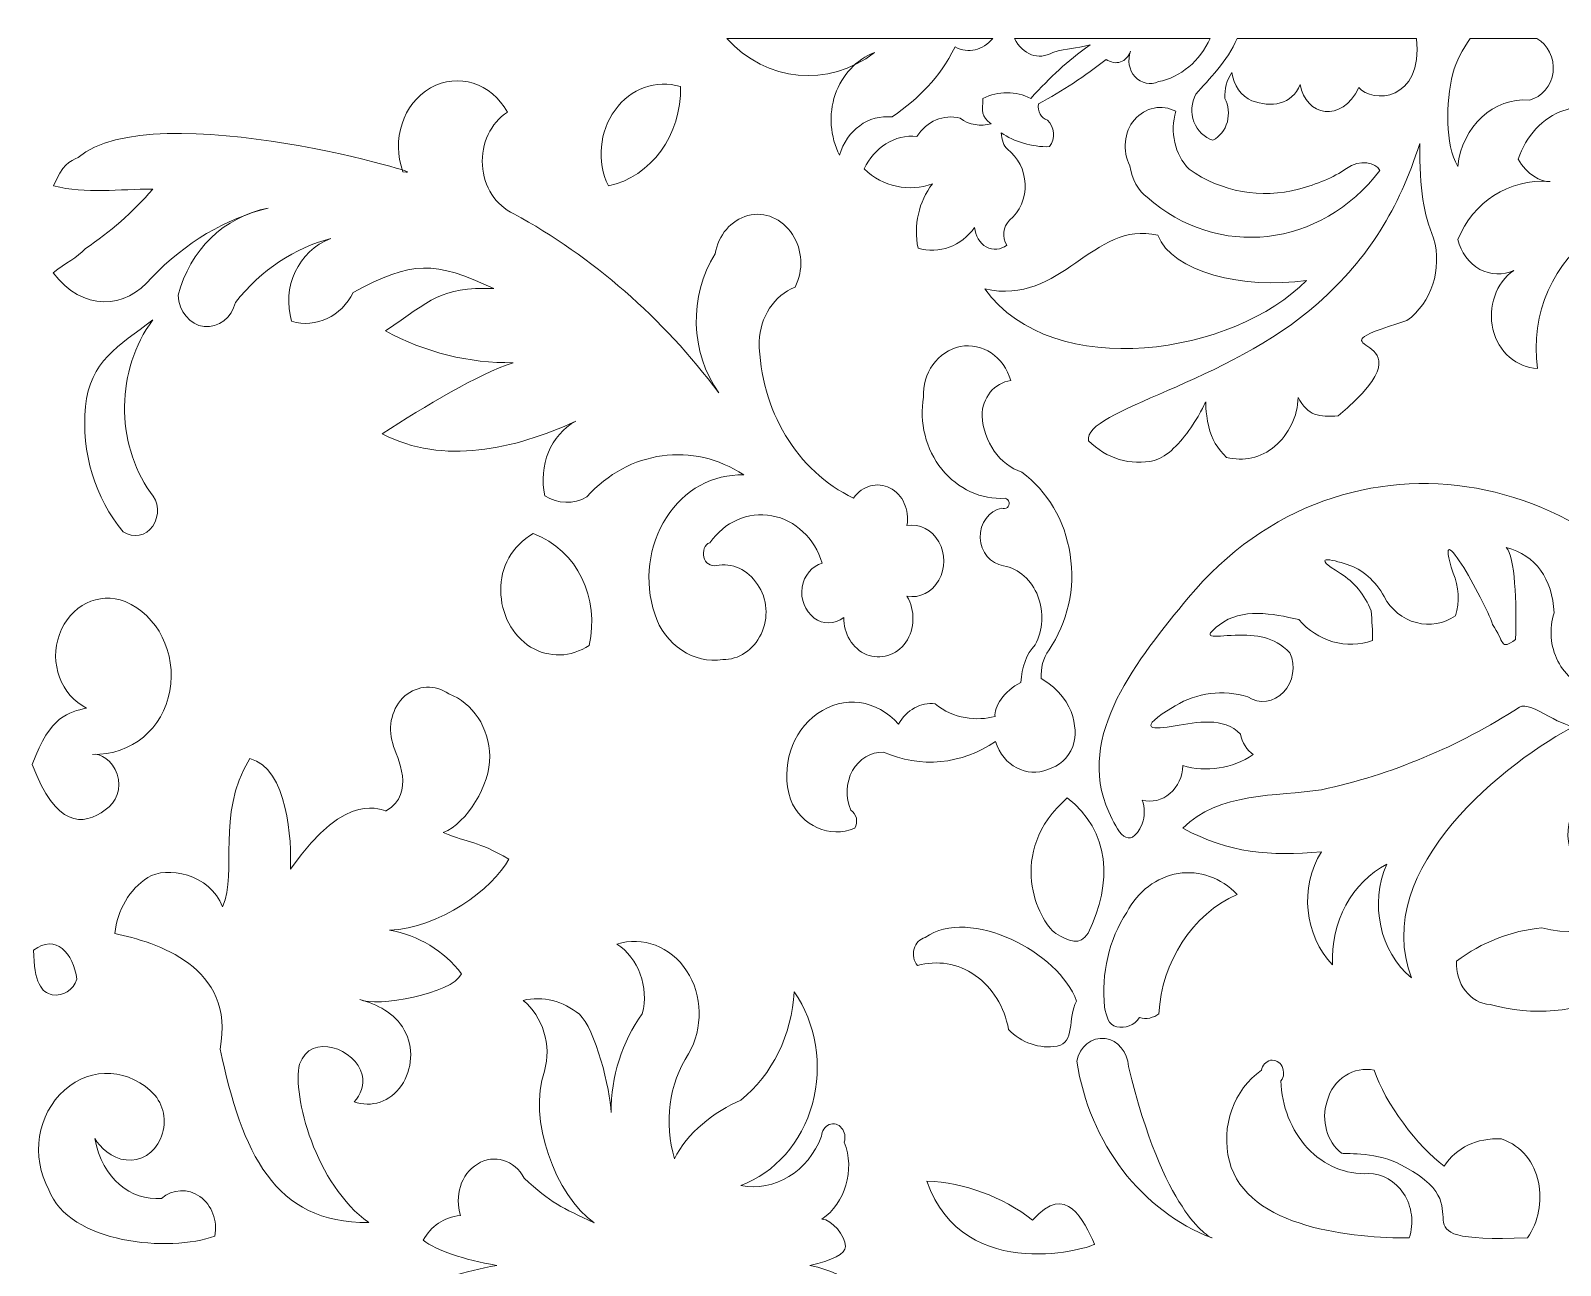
# Model space of a CAD drawing. Header units: millimetres. Extents: x -1201 to 1212, y -594 to 594.
# Drawn here: x -1201 to -465, y 0 to 594 of the extents above; entities that cross this region are included whole.
import ezdxf

# ---------------------------------------------------------------- set-up
doc = ezdxf.new("R2010")
doc.units = ezdxf.units.MM
doc.header["$MEASUREMENT"] = 0
doc.layers.add('Layer 1', color=7, linetype='Continuous')

msp = doc.modelspace()

# ---------------------------------------------------------------- linework, layer by layer
at = {"layer": 'Layer 1', "color": 250, "lineweight": 20}
for points, knots in [([(-866.0024, 589.9539), (-866.0024, 589.9539), (-737.9257, 589.9539), (-737.9257, 589.9539), (-742.9807, 584.1377), (-749.5546, 582.5678), (-756.1648, 585.811), (-764.1743, 570.3328), (-772.985, 561.699), (-786.3333, 552.1753), (-797.8146, 553.3683), (-808.2251, 545.9241), (-811.697, 533.7246), (-816.2346, 542.6518), (-817.0358, 553.3683), (-813.8336, 562.8918), (-810.3617, 572.4155), (-803.6876, 579.8564), (-794.8768, 583.1318), (-817.0274, 566.1737), (-846.9148, 568.8433), (-866.0024, 589.9539)], [0, 0, 0, 0, 0.14285714, 0.14285714, 0.14285714, 0.28571429, 0.28571429, 0.28571429, 0.42857143, 0.42857143, 0.42857143, 0.57142857, 0.57142857, 0.57142857, 0.71428571, 0.71428571, 0.71428571, 0.85714286, 0.85714286, 0.85714286, 1, 1, 1, 1]), ([(-727.6129, 589.9539), (-727.6129, 589.9539), (-633.4048, 589.9539), (-633.4048, 589.9539), (-638.3455, 578.9535), (-647.685, 571.2226), (-658.3567, 569.1432), (-662.0932, 567.357), (-666.6306, 568.25), (-669.5684, 571.5224), (-672.5063, 574.7979), (-673.3047, 579.5597), (-671.7049, 583.7283), (-672.5063, 581.3458), (-674.3757, 579.2632), (-676.5096, 578.6667), (-678.9132, 577.7736), (-681.3169, 578.3701), (-683.4536, 579.8564), (-693.5968, 571.819), (-704.5442, 564.6779), (-716.0229, 558.4266), (-716.557, 554.8545), (-714.6876, 551.5821), (-711.7524, 550.6891), (-708.2804, 547.4135), (-707.7462, 541.7588), (-710.6813, 537.89), (-719.2277, 537.5902), (-727.7686, 540.2692), (-733.9113, 544.5862), (-733.6442, 541.1656), (-732.8431, 538.1867), (-730.9734, 536.7003), (-725.9017, 532.8283), (-722.6969, 526.5803), (-722.4298, 520.0324), (-722.1628, 513.188), (-724.8336, 506.6369), (-729.9053, 502.4715), (-733.1101, 499.4957), (-733.6442, 494.1375), (-731.2406, 490.5653), (-734.1757, 488.1828), (-737.9146, 487.8863), (-741.1196, 489.6724), (-744.3216, 491.4585), (-746.4582, 495.0306), (-746.7253, 499.0476), (-753.1324, 489.9689), (-763.8126, 486.1001), (-773.9586, 489.0759), (-776.0926, 500.0889), (-773.6887, 511.3987), (-767.0147, 520.0324), (-778.2292, 515.8638), (-790.7761, 518.5429), (-799.8541, 527.1735), (-795.0466, 537.5902), (-785.1702, 543.8414), (-774.4901, 542.8), (-769.6856, 550.0927), (-761.6761, 553.6648), (-753.6666, 551.5821), (-749.3933, 548.3067), (-743.7903, 547.4135), (-738.7159, 548.903), (-743.7903, 552.4752), (-742.9862, 554.8545), (-742.7193, 561.1058), (-735.2467, 564.6779), (-726.9673, 564.6779), (-719.7592, 561.1058), (-709.6158, 571.819), (-702.9389, 578.5217), (-691.1931, 586.8556), (-698.6684, 584.7729), (-701.6064, 585.5113), (-709.0817, 583.1318), (-716.2816, 579.2664), (-723.3395, 581.9389), (-727.6129, 589.9539)], [0, 0, 0, 0, 0.03703704, 0.03703704, 0.03703704, 0.07407407, 0.07407407, 0.07407407, 0.11111111, 0.11111111, 0.11111111, 0.14814815, 0.14814815, 0.14814815, 0.18518519, 0.18518519, 0.18518519, 0.22222222, 0.22222222, 0.22222222, 0.25925926, 0.25925926, 0.25925926, 0.2962963, 0.2962963, 0.2962963, 0.33333333, 0.33333333, 0.33333333, 0.37037037, 0.37037037, 0.37037037, 0.40740741, 0.40740741, 0.40740741, 0.44444444, 0.44444444, 0.44444444, 0.48148148, 0.48148148, 0.48148148, 0.51851852, 0.51851852, 0.51851852, 0.55555556, 0.55555556, 0.55555556, 0.59259259, 0.59259259, 0.59259259, 0.62962963, 0.62962963, 0.62962963, 0.66666667, 0.66666667, 0.66666667, 0.7037037, 0.7037037, 0.7037037, 0.74074074, 0.74074074, 0.74074074, 0.77777778, 0.77777778, 0.77777778, 0.81481481, 0.81481481, 0.81481481, 0.85185185, 0.85185185, 0.85185185, 0.88888889, 0.88888889, 0.88888889, 0.92592593, 0.92592593, 0.92592593, 0.96296296, 0.96296296, 0.96296296, 1, 1, 1, 1]), ([(-620.4375, 589.9539), (-620.4375, 589.9539), (-534.214, 589.9539), (-534.214, 589.9539), (-530.9591, 559.3617), (-555.6496, 558.633), (-561.9397, 566.393), (-570.1996, 548.729), (-587.5874, 552.8073), (-590.1135, 567.6955), (-593.9582, 558.0494), (-604.2406, 556.4794), (-613.374, 559.9612), (-618.4206, 562.1052), (-622.2654, 567.4667), (-622.9889, 573.4955), (-625.3925, 569.878), (-626.5943, 565.5904), (-626.3523, 561.0349), (-624.6692, 557.8205), (-624.1906, 553.5327), (-625.1505, 549.7801), (-626.3523, 545.7629), (-628.7558, 542.813), (-632.1222, 540.9366), (-636.2063, 542.2778), (-639.5725, 545.492), (-641.2557, 549.7801), (-642.936, 554.0679), (-642.4546, 559.1585), (-640.293, 563.1788), (-634.1699, 570.2683), (-625.0977, 578.8924), (-620.4375, 589.9539)], [0, 0, 0, 0, 0.09090909, 0.09090909, 0.09090909, 0.18181818, 0.18181818, 0.18181818, 0.27272727, 0.27272727, 0.27272727, 0.36363636, 0.36363636, 0.36363636, 0.45454545, 0.45454545, 0.45454545, 0.54545455, 0.54545455, 0.54545455, 0.63636364, 0.63636364, 0.63636364, 0.72727273, 0.72727273, 0.72727273, 0.81818182, 0.81818182, 0.81818182, 0.90909091, 0.90909091, 0.90909091, 1, 1, 1, 1]), ([(-508.3298, 589.9539), (-508.3298, 589.9539), (-476.3476, 589.9539), (-476.3476, 589.9539), (-470.9505, 586.92), (-467.7623, 580.6139), (-468.4997, 573.7599), (-469.2396, 567.1668), (-473.9245, 561.6668), (-479.8393, 560.2934), (-497.096, 561.6668), (-512.133, 547.6522), (-514.3503, 528.4148), (-520.3817, 539.0829), (-520.2899, 558.6814), (-516.6343, 573.0216), (-515.132, 578.9214), (-512.0718, 584.6505), (-508.3298, 589.9539)], [0, 0, 0, 0, 0.16666667, 0.16666667, 0.16666667, 0.33333333, 0.33333333, 0.33333333, 0.5, 0.5, 0.5, 0.66666667, 0.66666667, 0.66666667, 0.83333333, 0.83333333, 0.83333333, 1, 1, 1, 1]), ([(-435.4267, 576.3519), (-425.214, 569.5171), (-424.8021, 550.6762), (-425.2, 540.9044), (-425.9345, 522.9501), (-434.2304, 506.3563), (-447.4063, 496.0204), (-468.1461, 483.5049), (-479.6137, 457.3907), (-475.9525, 431.2766), (-485.9566, 431.5475), (-494.7425, 439.1657), (-497.4272, 450.0465), (-499.867, 460.9275), (-495.9638, 472.3532), (-487.4231, 478.3401), (-492.5448, 475.8899), (-498.6456, 476.1606), (-503.7702, 478.8817), (-508.8947, 481.8735), (-512.798, 487.0415), (-514.264, 493.2993), (-506.6969, 511.2536), (-490.3496, 522.4054), (-469.8544, 521.1834), (-474.2444, 520.5031), (-481.3219, 524.8522), (-485.2252, 531.7902), (-481.5668, 543.0806), (-473.5129, 551.7852), (-463.2666, 555.322), (-458.3841, 556.1377), (-454.4808, 560.2192), (-453.5045, 565.658), (-453.7047, 568.882), (-461.3246, 593.6807), (-435.4267, 576.3519)], [0, 0, 0, 0, 0.08333333, 0.08333333, 0.08333333, 0.16666667, 0.16666667, 0.16666667, 0.25, 0.25, 0.25, 0.33333333, 0.33333333, 0.33333333, 0.41666667, 0.41666667, 0.41666667, 0.5, 0.5, 0.5, 0.58333333, 0.58333333, 0.58333333, 0.66666667, 0.66666667, 0.66666667, 0.75, 0.75, 0.75, 0.83333333, 0.83333333, 0.83333333, 0.91666667, 0.91666667, 0.91666667, 1, 1, 1, 1]), ([(-779.2752, 321.7326), (-773.1574, 320.5978), (-767.293, 323.7218), (-763.9767, 329.4056), (-760.6635, 335.0927), (-760.6635, 342.1984), (-763.9767, 347.8854), (-767.293, 353.5693), (-773.1574, 356.6933), (-779.2752, 355.7004), (-778.001, 363.2315), (-781.3145, 370.6241), (-787.4321, 373.7482), (-793.5527, 376.8753), (-800.6913, 374.8861), (-805.0257, 368.9187), (-832.0504, 381.7081), (-849.8972, 411.2687), (-850.4063, 444.2401), (-849.8972, 455.8947), (-843.2676, 466.4114), (-833.0715, 470.3897), (-828.9902, 478.3497), (-829.5021, 488.2989), (-834.3455, 495.6882), (-839.445, 503.3613), (-847.6047, 506.7723), (-855.7617, 504.7831), (-863.9186, 502.5101), (-870.039, 495.4046), (-871.5693, 486.3097), (-884.3166, 466.1277), (-883.5515, 438.8401), (-869.786, 419.5123), (-896.8106, 455.6111), (-930.4622, 484.888), (-968.4508, 505.6374), (-977.1196, 509.6158), (-982.9843, 518.7138), (-983.4962, 528.9434), (-984.2585, 539.46), (-979.4148, 549.1255), (-971.511, 554.5256), (-979.1617, 568.4531), (-995.2224, 573.5729), (-1008.4817, 566.1803), (-1021.7379, 558.5041), (-1027.3465, 541.1688), (-1021.7379, 525.8163), (-999.874, 521.696), (-1141.7105, 563.846), (-1178.0244, 532.6382), (-1181.8497, 530.9326), (-1185.9281, 529.2273), (-1189.7535, 518.9976), (-1174.2018, 515.0159), (-1158.1385, 517.5758), (-1142.0777, 517.4308), (-1151.7647, 506.2048), (-1162.7288, 496.8263), (-1174.455, 488.8663), (-1178.5363, 484.3206), (-1184.1448, 482.0444), (-1190.0094, 477.2118), (-1175.9851, 458.4547), (-1155.081, 459.5894), (-1142.5868, 474.9388), (-1126.5233, 491.7099), (-1106.8934, 503.3613), (-1086.4954, 508.3358), (-1107.9142, 504.2156), (-1124.2281, 488.0152), (-1129.8395, 466.4114), (-1129.5836, 458.7383), (-1124.2281, 452.2002), (-1117.3454, 451.3458), (-1110.4626, 450.7783), (-1104.0891, 455.6111), (-1102.3029, 463.0004), (-1090.0648, 478.6334), (-1073.4922, 489.437), (-1056.4105, 493.6991), (-1072.2181, 487.7315), (-1080.1218, 470.1061), (-1075.2783, 453.9056), (-1063.552, 450.4947), (-1051.3137, 456.1818), (-1045.7051, 467.8331), (-1017.1476, 483.1825), (-1006.7512, 482.9921), (-977.9431, 469.6322), (-1004.4559, 470.4864), (-1007.7164, 464.1385), (-1030.1509, 449.3566), (-1011.0298, 438.8401), (-989.867, 433.7236), (-968.7068, 434.0072), (-985.8052, 428.3428), (-1010.9381, 413.2674), (-1031.681, 399.7269), (-1002.1051, 384.6613), (-968.4508, 392.2247), (-938.6218, 405.8685), (-950.604, 399.3303), (-956.7246, 384.5484), (-953.4112, 370.0534), (-947.2908, 366.0751), (-939.6428, 365.7914), (-933.2693, 369.4861), (-913.1273, 391.9409), (-882.0212, 396.203), (-857.801, 380.0026), (-872.5874, 380.5701), (-886.6117, 372.8971), (-895.0247, 359.5369), (-903.6934, 346.1767), (-905.7326, 328.8382), (-900.6332, 313.2052), (-895.7897, 298.1395), (-881.7682, 289.0449), (-867.8719, 291.3208), (-860.352, 291.0373), (-853.2133, 295.8668), (-849.388, 303.5398), (-845.8188, 311.2161), (-846.3279, 320.5978), (-851.1714, 327.4165), (-855.7617, 334.5252), (-863.4096, 337.9363), (-871.06, 336.5144), (-873.6084, 335.9439), (-876.4128, 337.6493), (-876.9219, 340.4929), (-877.6897, 343.3365), (-876.6687, 346.4636), (-874.1175, 347.4567), (-866.9789, 357.5477), (-855.7617, 362.3804), (-844.2886, 360.388), (-833.0715, 358.3988), (-823.6375, 349.5876), (-820.0683, 337.6493), (-824.9117, 336.2276), (-828.737, 331.6818), (-829.7552, 325.9978), (-830.5231, 320.3142), (-828.228, 314.6271), (-823.8935, 311.2161), (-819.8123, 308.0888), (-814.2036, 308.0888), (-809.6134, 311.4997), (-809.8692, 303.8235), (-805.5376, 296.4341), (-798.652, 293.5939), (-792.0224, 291.0373), (-784.3746, 293.3102), (-779.7872, 299.5614), (-775.4526, 306.0996), (-775.1967, 314.9106), (-779.2752, 321.7326)], [0, 0, 0, 0, 0.01886792, 0.01886792, 0.01886792, 0.03773585, 0.03773585, 0.03773585, 0.05660377, 0.05660377, 0.05660377, 0.0754717, 0.0754717, 0.0754717, 0.09433962, 0.09433962, 0.09433962, 0.11320755, 0.11320755, 0.11320755, 0.13207547, 0.13207547, 0.13207547, 0.1509434, 0.1509434, 0.1509434, 0.16981132, 0.16981132, 0.16981132, 0.18867925, 0.18867925, 0.18867925, 0.20754717, 0.20754717, 0.20754717, 0.22641509, 0.22641509, 0.22641509, 0.24528302, 0.24528302, 0.24528302, 0.26415094, 0.26415094, 0.26415094, 0.28301887, 0.28301887, 0.28301887, 0.30188679, 0.30188679, 0.30188679, 0.32075472, 0.32075472, 0.32075472, 0.33962264, 0.33962264, 0.33962264, 0.35849057, 0.35849057, 0.35849057, 0.37735849, 0.37735849, 0.37735849, 0.39622642, 0.39622642, 0.39622642, 0.41509434, 0.41509434, 0.41509434, 0.43396226, 0.43396226, 0.43396226, 0.45283019, 0.45283019, 0.45283019, 0.47169811, 0.47169811, 0.47169811, 0.49056604, 0.49056604, 0.49056604, 0.50943396, 0.50943396, 0.50943396, 0.52830189, 0.52830189, 0.52830189, 0.54716981, 0.54716981, 0.54716981, 0.56603774, 0.56603774, 0.56603774, 0.58490566, 0.58490566, 0.58490566, 0.60377358, 0.60377358, 0.60377358, 0.62264151, 0.62264151, 0.62264151, 0.64150943, 0.64150943, 0.64150943, 0.66037736, 0.66037736, 0.66037736, 0.67924528, 0.67924528, 0.67924528, 0.69811321, 0.69811321, 0.69811321, 0.71698113, 0.71698113, 0.71698113, 0.73584906, 0.73584906, 0.73584906, 0.75471698, 0.75471698, 0.75471698, 0.77358491, 0.77358491, 0.77358491, 0.79245283, 0.79245283, 0.79245283, 0.81132075, 0.81132075, 0.81132075, 0.83018868, 0.83018868, 0.83018868, 0.8490566, 0.8490566, 0.8490566, 0.86792453, 0.86792453, 0.86792453, 0.88679245, 0.88679245, 0.88679245, 0.90566038, 0.90566038, 0.90566038, 0.9245283, 0.9245283, 0.9245283, 0.94339623, 0.94339623, 0.94339623, 0.96226415, 0.96226415, 0.96226415, 0.98113208, 0.98113208, 0.98113208, 1, 1, 1, 1]), ([(-922.9283, 518.991), (-902.3719, 523.3047), (-887.6884, 543.5449), (-888.2226, 566.7605), (-899.9684, 570.3328), (-912.2511, 565.8676), (-919.7264, 555.4509), (-927.2015, 545.3309), (-928.537, 530.7458), (-922.9283, 518.991)], [0, 0, 0, 0, 0.33333333, 0.33333333, 0.33333333, 0.66666667, 0.66666667, 0.66666667, 1, 1, 1, 1]), ([(-551.7324, 526.4932), (-580.1482, 489.0759), (-630.1219, 483.6145), (-663.6844, 513.52), (-667.8463, 516.3893), (-671.2794, 522.3955), (-672.0111, 528.679), (-675.6861, 535.7783), (-674.9517, 545.0633), (-669.8076, 550.7986), (-664.6637, 556.8082), (-656.579, 558.446), (-649.9635, 554.8932), (-652.9041, 545.0633), (-650.453, 534.1373), (-643.5953, 527.0381), (-627.9158, 516.1122), (-608.8088, 512.5625), (-590.9258, 517.4791), (-581.8619, 519.939), (-574.3169, 522.8823), (-567.846, 527.4347), (-561.3723, 531.9836), (-553.8022, 530.2332), (-551.7324, 526.4932)], [0, 0, 0, 0, 0.125, 0.125, 0.125, 0.25, 0.25, 0.25, 0.375, 0.375, 0.375, 0.5, 0.5, 0.5, 0.625, 0.625, 0.625, 0.75, 0.75, 0.75, 0.875, 0.875, 0.875, 1, 1, 1, 1]), ([(-532.6312, 539.3923), (-532.7534, 516.47), (-530.6919, 505.8566), (-525.9375, 493.8378), (-521.6641, 478.9591), (-527.0029, 462.8844), (-538.7514, 454.2506), (-594.3453, 436.9024), (-519.7643, 451.9846), (-571.8549, 408.4154), (-580.9326, 407.8223), (-586.5385, 408.4154), (-591.0789, 417.3425), (-591.3431, 408.1188), (-595.6164, 399.485), (-602.2904, 393.8303), (-608.9646, 388.1754), (-617.5081, 386.3893), (-625.5176, 388.472), (-629.8728, 392.3238), (-632.7912, 397.4935), (-634.1315, 403.1864), (-637.8469, 418.9675), (-631.2891, 419.377), (-642.7533, 402.741), (-647.8199, 395.3893), (-653.8336, 388.9401), (-660.2235, 386.9857), (-671.7049, 384.3066), (-683.4536, 387.8787), (-691.9944, 396.5093), (-694.3592, 411.3589), (-624.9139, 423.8163), (-581.5309, 462.6651), (-556.8347, 484.7782), (-542.8217, 507.6331), (-532.6312, 539.3923)], [0, 0, 0, 0, 0.08333333, 0.08333333, 0.08333333, 0.16666667, 0.16666667, 0.16666667, 0.25, 0.25, 0.25, 0.33333333, 0.33333333, 0.33333333, 0.41666667, 0.41666667, 0.41666667, 0.5, 0.5, 0.5, 0.58333333, 0.58333333, 0.58333333, 0.66666667, 0.66666667, 0.66666667, 0.75, 0.75, 0.75, 0.83333333, 0.83333333, 0.83333333, 0.91666667, 0.91666667, 0.91666667, 1, 1, 1, 1]), ([(-587.0756, 473.5975), (-621.4308, 438.1307), (-708.9287, 423.9002), (-741.829, 469.4903), (-704.6721, 461.0339), (-690.0636, 502.7326), (-658.6238, 495.3271), (-651.8859, 477.7114), (-617.1103, 468.9939), (-587.0756, 473.5975)], [0, 0, 0, 0, 0.33333333, 0.33333333, 0.33333333, 0.66666667, 0.66666667, 0.66666667, 1, 1, 1, 1]), ([(-1142.1167, 454.5504), (-1158.6698, 441.7514), (-1172.2851, 434.9068), (-1174.4217, 412.8805), (-1176.5554, 390.8545), (-1169.8813, 368.8283), (-1156.2661, 352.6086), (-1151.4614, 349.4813), (-1145.3187, 350.6742), (-1142.1167, 355.436), (-1138.6447, 360.4944), (-1139.1789, 367.3388), (-1143.1849, 371.5073), (-1160.2722, 395.9128), (-1159.7352, 430.4415), (-1142.1167, 454.5504)], [0, 0, 0, 0, 0.2, 0.2, 0.2, 0.4, 0.4, 0.4, 0.6, 0.6, 0.6, 0.8, 0.8, 0.8, 1, 1, 1, 1]), ([(-714.6876, 282.2165), (-714.9545, 286.9782), (-713.8861, 292.0368), (-710.9511, 295.9054), (-702.1405, 309.0012), (-698.1343, 325.3725), (-700.8051, 341.7439), (-703.2087, 358.1151), (-711.7524, 372.4006), (-724.0323, 381.3309), (-734.7125, 384.9029), (-742.4549, 395.9128), (-743.1226, 408.4154), (-743.2534, 417.046), (-737.1136, 424.4869), (-729.3709, 425.38), (-732.576, 436.9893), (-742.9862, 443.8339), (-753.6666, 441.7514), (-764.344, 439.6686), (-772.0892, 428.6556), (-771.2881, 417.4942), (-773.4218, 405.4396), (-770.2196, 392.3439), (-762.4772, 382.8171), (-754.7349, 373.2936), (-743.5206, 367.9353), (-732.0419, 368.8283), (-730.9734, 368.5317), (-730.4394, 367.9353), (-730.1723, 366.7456), (-729.9053, 365.8527), (-730.4394, 364.9595), (-730.9734, 364.3631), (-731.7748, 363.7699), (-732.8431, 363.7699), (-733.6442, 364.0666), (-739.7841, 362.8769), (-744.3216, 356.9222), (-744.0546, 349.7811), (-743.7903, 342.9335), (-738.9829, 337.2785), (-732.8431, 336.3855), (-725.3676, 334.8993), (-719.2277, 329.2445), (-716.2899, 321.8035), (-713.3521, 314.0628), (-713.8861, 305.4322), (-717.6252, 298.288), (-721.8957, 293.8228), (-724.0323, 287.5748), (-724.433, 280.2789), (-732.7094, 276.1135), (-737.464, 268.3019), (-736.9187, 263.8721), (-745.39, 261.6766), (-757.1358, 262.5696), (-765.6796, 270.0105), (-772.6234, 270.9035), (-779.5617, 267.0348), (-783.3008, 260.1903), (-793.7139, 272.0963), (-809.7301, 274.1791), (-822.2799, 265.2487), (-834.8268, 256.6181), (-840.1683, 239.6537), (-835.3611, 224.1753), (-830.0196, 211.0796), (-816.4071, 205.125), (-804.3913, 210.1866), (-803.5901, 211.6728), (-803.326, 213.1623), (-803.5901, 214.9484), (-804.1244, 216.7345), (-804.9257, 217.9241), (-806.2609, 218.8171), (-808.9289, 224.7718), (-808.6645, 232.2127), (-805.4598, 237.8676), (-802.2547, 243.5225), (-796.6489, 246.7948), (-790.5091, 246.7948), (-772.8876, 238.7573), (-752.8654, 240.8433), (-736.7128, 251.8531), (-732.8431, 239.9502), (-721.6286, 234.2954), (-711.4854, 238.4608), (-706.1439, 239.9502), (-701.8733, 243.819), (-699.4698, 249.4739), (-697.3358, 255.1287), (-696.7183, 271.3485), (-714.6876, 282.2165)], [0, 0, 0, 0, 0.03225806, 0.03225806, 0.03225806, 0.06451613, 0.06451613, 0.06451613, 0.09677419, 0.09677419, 0.09677419, 0.12903226, 0.12903226, 0.12903226, 0.16129032, 0.16129032, 0.16129032, 0.19354839, 0.19354839, 0.19354839, 0.22580645, 0.22580645, 0.22580645, 0.25806452, 0.25806452, 0.25806452, 0.29032258, 0.29032258, 0.29032258, 0.32258065, 0.32258065, 0.32258065, 0.35483871, 0.35483871, 0.35483871, 0.38709677, 0.38709677, 0.38709677, 0.41935484, 0.41935484, 0.41935484, 0.4516129, 0.4516129, 0.4516129, 0.48387097, 0.48387097, 0.48387097, 0.51612903, 0.51612903, 0.51612903, 0.5483871, 0.5483871, 0.5483871, 0.58064516, 0.58064516, 0.58064516, 0.61290323, 0.61290323, 0.61290323, 0.64516129, 0.64516129, 0.64516129, 0.67741935, 0.67741935, 0.67741935, 0.70967742, 0.70967742, 0.70967742, 0.74193548, 0.74193548, 0.74193548, 0.77419355, 0.77419355, 0.77419355, 0.80645161, 0.80645161, 0.80645161, 0.83870968, 0.83870968, 0.83870968, 0.87096774, 0.87096774, 0.87096774, 0.90322581, 0.90322581, 0.90322581, 0.93548387, 0.93548387, 0.93548387, 0.96774194, 0.96774194, 0.96774194, 1, 1, 1, 1]), ([(-387.9012, 278.1413), (-373.3762, 245.2247), (-374.5613, 205.47), (-392.4471, 173.2785), (-414.8731, 133.3949), (-457.5912, 114.0479), (-498.7042, 125.3576), (-508.3161, 125.9539), (-515.5243, 135.4776), (-514.9901, 146.194), (-502.7076, 155.4211), (-488.8251, 160.7761), (-473.8745, 162.2656), (-450.65, 155.7176), (-426.6216, 167.9203), (-415.9414, 192.0292), (-421.2829, 185.4813), (-429.0252, 182.209), (-437.0319, 182.5056), (-444.7772, 183.0988), (-452.2496, 186.9708), (-457.324, 193.8153), (-461.3275, 199.7667), (-462.3958, 207.5075), (-460.2591, 214.6517), (-458.1226, 221.7928), (-453.3179, 227.1512), (-446.9109, 229.5337), (-421.3496, 240.0244), (-415.5769, 290.7084), (-440.771, 309.8942), (-436.7648, 304.536), (-435.6992, 297.6947), (-437.2991, 290.8471), (-438.9014, 284.2991), (-443.4417, 278.941), (-449.0476, 276.8583), (-456.2559, 278.3444), (-462.6628, 283.4062), (-466.1321, 290.5472), (-469.8712, 297.6947), (-470.4052, 306.0254), (-468.0015, 313.7663), (-468.8028, 330.1343), (-476.8214, 341.503), (-490.9708, 345.0752), (-486.8823, 341.0076), (-485.8255, 318.4571), (-486.4932, 300.8961), (-494.102, 295.2413), (-491.763, 300.074), (-497.6358, 308.1113), (-498.6009, 314.1963), (-527.2438, 366.7048), (-516.5897, 332.8134), (-513.6547, 326.2655), (-513.3878, 319.1245), (-515.3907, 312.2767), (-521.1301, 308.408), (-527.8043, 307.2152), (-534.2112, 309.0012), (-540.8853, 310.7905), (-546.494, 315.2523), (-549.6987, 321.5037), (-553.902, 329.2056), (-560.2774, 334.6528), (-567.522, 337.0148), (-575.1966, 339.5168), (-585.6573, 341.8009), (-570.6741, 332.5783), (-564.2692, 328.6356), (-559.0601, 322.4336), (-555.9696, 314.656), (-555.5718, 309.8942), (-555.3018, 305.1325), (-555.3018, 300.3705), (-567.8514, 295.9054), (-581.7339, 300.074), (-590.8117, 310.4907), (-603.4248, 313.3921), (-618.2147, 316.2663), (-628.8797, 308.022), (-638.297, 300.7424), (-632.2068, 302.6568), (-621.3521, 302.9152), (-610.782, 303.1667), (-603.3161, 302.6218), (-595.0822, 294.4192), (-592.1472, 288.1679), (-593.4797, 280.4272), (-598.02, 275.6654), (-602.8246, 270.607), (-609.7658, 269.7138), (-615.3743, 273.286), (-627.27, 276.9218), (-639.7188, 275.3309), (-650.2407, 269.0648), (-670.5291, 256.9823), (-660.5054, 257.5188), (-650.2946, 259.3422), (-639.9632, 261.1872), (-626.9188, 263.8178), (-618.8436, 255.4286), (-618.0423, 251.2599), (-615.6387, 247.691), (-612.7037, 245.605), (-622.8469, 238.7573), (-635.1295, 236.9744), (-646.611, 240.2469), (-646.611, 234.8918), (-649.012, 230.1269), (-652.7511, 226.8545), (-656.4872, 223.5788), (-661.5588, 222.3893), (-666.0992, 223.7272), (-664.7638, 220.0067), (-664.7638, 215.8414), (-666.0992, 212.2693), (-672.4617, 198.0773), (-678.0981, 208.9518), (-682.1764, 217.9854), (-698.7241, 254.6193), (-667.9659, 291.8884), (-643.9402, 320.9105), (-568.6585, 411.691), (-435.0039, 384.8902), (-387.9012, 278.1413)], [0, 0, 0, 0, 0.02380952, 0.02380952, 0.02380952, 0.04761905, 0.04761905, 0.04761905, 0.07142857, 0.07142857, 0.07142857, 0.0952381, 0.0952381, 0.0952381, 0.11904762, 0.11904762, 0.11904762, 0.14285714, 0.14285714, 0.14285714, 0.16666667, 0.16666667, 0.16666667, 0.19047619, 0.19047619, 0.19047619, 0.21428571, 0.21428571, 0.21428571, 0.23809524, 0.23809524, 0.23809524, 0.26190476, 0.26190476, 0.26190476, 0.28571429, 0.28571429, 0.28571429, 0.30952381, 0.30952381, 0.30952381, 0.33333333, 0.33333333, 0.33333333, 0.35714286, 0.35714286, 0.35714286, 0.38095238, 0.38095238, 0.38095238, 0.4047619, 0.4047619, 0.4047619, 0.42857143, 0.42857143, 0.42857143, 0.45238095, 0.45238095, 0.45238095, 0.47619048, 0.47619048, 0.47619048, 0.5, 0.5, 0.5, 0.52380952, 0.52380952, 0.52380952, 0.54761905, 0.54761905, 0.54761905, 0.57142857, 0.57142857, 0.57142857, 0.5952381, 0.5952381, 0.5952381, 0.61904762, 0.61904762, 0.61904762, 0.64285714, 0.64285714, 0.64285714, 0.66666667, 0.66666667, 0.66666667, 0.69047619, 0.69047619, 0.69047619, 0.71428571, 0.71428571, 0.71428571, 0.73809524, 0.73809524, 0.73809524, 0.76190476, 0.76190476, 0.76190476, 0.78571429, 0.78571429, 0.78571429, 0.80952381, 0.80952381, 0.80952381, 0.83333333, 0.83333333, 0.83333333, 0.85714286, 0.85714286, 0.85714286, 0.88095238, 0.88095238, 0.88095238, 0.9047619, 0.9047619, 0.9047619, 0.92857143, 0.92857143, 0.92857143, 0.95238095, 0.95238095, 0.95238095, 0.97619048, 0.97619048, 0.97619048, 1, 1, 1, 1]), ([(-932.1814, 298.0848), (-926.9318, 320.6977), (-937.6704, 343.8426), (-959.0253, 351.8219), (-969.405, 345.9705), (-974.894, 335.5924), (-974.6548, 324.4214), (-974.6548, 313.2504), (-969.1658, 302.8724), (-960.3384, 297.2852), (-951.5082, 291.9658), (-940.7724, 292.2334), (-932.1814, 298.0848)], [0, 0, 0, 0, 0.25, 0.25, 0.25, 0.5, 0.5, 0.5, 0.75, 0.75, 0.75, 1, 1, 1, 1]), ([(-1200.0497, 240.8433), (-1191.239, 264.6523), (-1182.4312, 265.8452), (-1173.8875, 267.9277), (-1186.1674, 273.8824), (-1192.0403, 289.6574), (-1186.9685, 303.3496), (-1181.8969, 317.3351), (-1168.0147, 324.1828), (-1155.3313, 319.1245), (-1139.713, 312.5734), (-1130.638, 294.4192), (-1133.84, 276.2618), (-1137.3121, 258.1076), (-1151.9957, 245.3085), (-1171.0832, 245.605), (-1167.4804, 246.4982), (-1161.3377, 242.6293), (-1159.2039, 236.0783), (-1157.0673, 229.5337), (-1159.471, 222.3893), (-1164.9433, 218.9687), (-1175.4872, 211.0796), (-1188.8354, 210.4832), (-1200.0497, 240.8433)], [0, 0, 0, 0, 0.125, 0.125, 0.125, 0.25, 0.25, 0.25, 0.375, 0.375, 0.375, 0.5, 0.5, 0.5, 0.625, 0.625, 0.625, 0.75, 0.75, 0.75, 0.875, 0.875, 0.875, 1, 1, 1, 1]), ([(-993.5615, 140.0749), (-998.1659, 130.5964), (-1034.424, 123.9809), (-1042.4752, 127.769), (-1034.3405, 125.567), (-1025.744, 121.4211), (-1021.0953, 113.129), (-1016.4493, 104.8434), (-1017.1476, 94.2204), (-1022.4919, 86.4476), (-1027.8335, 78.6777), (-1036.8973, 75.5666), (-1045.2629, 78.6777), (-1041.777, 81.7856), (-1040.3831, 86.9665), (-1041.3123, 91.6284), (-1044.2363, 104.0117), (-1066.1364, 112.2715), (-1071.4529, 96.6577), (-1075.1697, 81.763), (-1063.677, 38.6394), (-1038.1992, 20.5625), (-1083.9777, 20.0465), (-1099.0229, 54.24), (-1109.7115, 103.9794), (-1102.0164, 143.7309), (-1140.5364, 155.3598), (-1160.2888, 159.5058), (-1159.126, 170.9025), (-1153.3171, 180.7486), (-1144.4869, 186.4485), (-1135.6568, 192.1453), (-1114.4827, 188.4442), (-1108.5292, 172.35), (-1100.8592, 189.9692), (-1112.196, 215.332), (-1095.4564, 243.703), (-1077.1033, 238.9411), (-1075.1668, 203.8676), (-1075.8653, 190.5236), (-1047.8947, 230.1978), (-1031.5947, 217.9758), (-1029.7363, 218.4947), (-1015.3088, 227.3994), (-1024.5812, 243.7255), (-1026.6732, 250.9568), (-1029.2301, 259.2456), (-1026.907, 268.3115), (-1020.8645, 273.7503), (-1014.5909, 278.9344), (-1006.2254, 279.4502), (-999.7182, 274.7885), (-988.0976, 270.3845), (-980.1994, 258.4656), (-979.9658, 244.7378), (-979.7348, 231.0069), (-990.9325, 212.698), (-1002.3193, 208.0362), (-989.6696, 202.8585), (-986.1641, 204.3222), (-970.8267, 195.2532), (-978.4494, 181.1), (-1004.3641, 161.8367), (-1028.1839, 161.1887), (-1014.3572, 158.4678), (-1002.0411, 151.4749), (-993.5615, 140.0749)], [0, 0, 0, 0, 0.04545455, 0.04545455, 0.04545455, 0.09090909, 0.09090909, 0.09090909, 0.13636364, 0.13636364, 0.13636364, 0.18181818, 0.18181818, 0.18181818, 0.22727273, 0.22727273, 0.22727273, 0.27272727, 0.27272727, 0.27272727, 0.31818182, 0.31818182, 0.31818182, 0.36363636, 0.36363636, 0.36363636, 0.40909091, 0.40909091, 0.40909091, 0.45454545, 0.45454545, 0.45454545, 0.5, 0.5, 0.5, 0.54545455, 0.54545455, 0.54545455, 0.59090909, 0.59090909, 0.59090909, 0.63636364, 0.63636364, 0.63636364, 0.68181818, 0.68181818, 0.68181818, 0.72727273, 0.72727273, 0.72727273, 0.77272727, 0.77272727, 0.77272727, 0.81818182, 0.81818182, 0.81818182, 0.86363636, 0.86363636, 0.86363636, 0.90909091, 0.90909091, 0.90909091, 0.95454545, 0.95454545, 0.95454545, 1, 1, 1, 1]), ([(-646.5915, 210.135), (-623.9012, 198.2289), (-604.9612, 196.4944), (-579.8672, 198.8769), (-590.5447, 181.9091), (-588.141, 158.3967), (-574.5257, 144.4081), (-575.5941, 164.9446), (-565.1808, 184.2917), (-548.3636, 192.9222), (-556.9072, 173.875), (-551.8326, 150.9558), (-536.6149, 138.1567), (-556.4731, 190.9459), (-490.9451, 242.4778), (-456.7593, 259.9936), (-462.0146, 256.0895), (-479.152, 271.9126), (-484.6076, 268.3856), (-514.0665, 249.3514), (-546.3019, 235.9234), (-579.8672, 228.6405), (-601.3334, 225.4778), (-629.4819, 227.5251), (-646.5915, 210.135)], [0, 0, 0, 0, 0.125, 0.125, 0.125, 0.25, 0.25, 0.25, 0.375, 0.375, 0.375, 0.5, 0.5, 0.5, 0.625, 0.625, 0.625, 0.75, 0.75, 0.75, 0.875, 0.875, 0.875, 1, 1, 1, 1]), ([(-692.1642, 159.7765), (-680.1514, 184.1822), (-681.584, 208.697), (-702.1405, 224.7718), (-732.167, 198.3869), (-716.1062, 165.5959), (-707.724, 159.5832), (-701.3142, 156.0143), (-696.1674, 153.2288), (-692.1642, 159.7765)], [0, 0, 0, 0, 0.33333333, 0.33333333, 0.33333333, 0.66666667, 0.66666667, 0.66666667, 1, 1, 1, 1]), ([(-684.2521, 124.1678), (-683.1837, 119.7027), (-682.6524, 115.5341), (-678.3791, 114.6443), (-674.3757, 113.7514), (-670.1025, 115.2375), (-667.4319, 119.1063), (-664.2297, 117.9167), (-660.4935, 119.1063), (-658.0897, 120.8924), (-656.7544, 145.8943), (-642.0708, 168.8134), (-620.4459, 178.337), (-628.1884, 186.3744), (-638.5988, 189.9466), (-648.7449, 188.457), (-659.1581, 186.6709), (-668.2329, 179.8266), (-673.5746, 169.7064), (-682.1181, 156.6106), (-685.8544, 140.2394), (-684.2521, 124.1678)], [0, 0, 0, 0, 0.14285714, 0.14285714, 0.14285714, 0.28571429, 0.28571429, 0.28571429, 0.42857143, 0.42857143, 0.42857143, 0.57142857, 0.57142857, 0.57142857, 0.71428571, 0.71428571, 0.71428571, 0.85714286, 0.85714286, 0.85714286, 1, 1, 1, 1]), ([(-697.7449, 127.034), (-702.0181, 118.7033), (-698.4014, 106.9035), (-706.9451, 105.4141), (-715.4888, 103.9279), (-724.2994, 106.9035), (-730.4394, 113.4514), (-732.3088, 124.1678), (-738.1817, 133.6916), (-746.4582, 139.3462), (-754.7349, 145.3011), (-764.8781, 146.7873), (-774.2231, 144.1082), (-776.0926, 146.194), (-776.6267, 149.4664), (-775.8255, 152.1455), (-775.0243, 154.8246), (-773.1574, 156.9072), (-770.4867, 157.652), (-749.3933, 172.6822), (-705.8045, 150.5496), (-697.7449, 127.034)], [0, 0, 0, 0, 0.14285714, 0.14285714, 0.14285714, 0.28571429, 0.28571429, 0.28571429, 0.42857143, 0.42857143, 0.42857143, 0.57142857, 0.57142857, 0.57142857, 0.71428571, 0.71428571, 0.71428571, 0.85714286, 0.85714286, 0.85714286, 1, 1, 1, 1]), ([(-1199.382, 151.5491), (-1199.2486, 136.074), (-1195.5122, 131.0123), (-1190.4378, 130.1194), (-1185.3662, 129.2264), (-1180.2944, 132.2052), (-1178.5585, 137.5602), (-1180.2944, 150.0628), (-1188.8354, 159.5864), (-1199.382, 151.5491)], [0, 0, 0, 0, 0.33333333, 0.33333333, 0.33333333, 0.66666667, 0.66666667, 0.66666667, 1, 1, 1, 1]), ([(-1011.9786, -12.1983), (-1008.2227, -18.8977), (-1002.2164, -23.0857), (-994.0789, -24.0624), (-996.9584, -33.1348), (-993.9539, -44.0188), (-985.9443, -48.7646), (-977.9321, -53.7875), (-967.9166, -50.7182), (-963.4097, -42.0652), (-950.643, -29.7851), (-945.2794, -28.0216), (-929.7554, -20.4872), (-948.2811, -33.325), (-961.9104, -70.8133), (-953.6476, -93.423), (-950.1424, -105.9835), (-954.3988, -119.6596), (-963.9106, -127.4744), (-954.3988, -129.7054), (-944.6339, -127.194), (-936.8719, -120.775), (-929.3633, -114.0756), (-921.8518, -84.4926), (-921.6014, -73.6053), (-921.6014, -90.9115), (-916.3434, -107.6567), (-906.5783, -121.0556), (-903.3261, -133.8934), (-908.331, -147.8468), (-918.847, -154.5461), (-906.3279, -158.4569), (-893.0605, -153.4306), (-885.2987, -141.7083), (-877.5395, -129.986), (-877.2863, -114.0756), (-884.297, -101.7956), (-893.8116, -87.2813), (-896.3154, -68.5823), (-891.0573, -51.276), (-885.3932, -63.627), (-871.6554, -74.0244), (-859.2615, -79.4664), (-843.9909, -91.7464), (-834.7267, -111.0065), (-833.4749, -131.6592), (-822.9615, -116.3099), (-819.7066, -96.2117), (-824.7142, -77.7931), (-829.9723, -59.0909), (-842.7389, -44.5767), (-859.2615, -38.4383), (-842.9893, -35.3657), (-826.7145, -45.1344), (-820.4577, -62.1602), (-820.2072, -64.6716), (-818.7049, -66.9057), (-816.7019, -67.7408), (-814.4484, -68.5823), (-812.1949, -68.0213), (-810.6955, -66.0708), (-809.1904, -64.3943), (-808.6897, -61.6023), (-809.4407, -59.3714), (-804.1855, -45.6921), (-808.9429, -30.0623), (-820.2072, -22.2474), (-815.514, -22.2474), (-808.8372, -14.1656), (-808.8372, -9.2065), (-808.8372, -5.5221), (-815.3054, -2.4413), (-825.9325, -0.0458), (-815.3054, 2.3496), (-808.8372, 5.4298), (-808.8372, 9.1142), (-808.8372, 14.0732), (-815.514, 22.1551), (-820.2072, 22.1551), (-808.9429, 29.97), (-804.1855, 45.5998), (-809.4407, 59.279), (-808.6897, 61.5101), (-809.1904, 64.3021), (-810.6955, 65.9784), (-812.1949, 67.929), (-814.4484, 68.4899), (-816.7019, 67.6485), (-818.7049, 66.8135), (-820.2072, 64.5793), (-820.4577, 62.0678), (-826.7145, 45.0421), (-842.9893, 35.2734), (-859.2615, 38.3459), (-842.7389, 44.4844), (-829.9723, 58.9986), (-824.7142, 77.7009), (-819.7066, 96.1195), (-822.9615, 116.2175), (-833.4749, 131.5669), (-834.7267, 110.9141), (-843.9909, 91.6542), (-859.2615, 79.3741), (-871.6554, 73.932), (-885.3932, 63.5348), (-891.0573, 51.1838), (-896.3154, 68.4899), (-893.8116, 87.1889), (-884.297, 101.7033), (-877.2863, 113.9833), (-877.5395, 129.8937), (-885.2987, 141.6161), (-893.0605, 153.3384), (-906.3279, 158.3645), (-918.847, 154.4538), (-908.331, 147.7545), (-903.3261, 133.8011), (-906.5783, 120.9634), (-916.3434, 107.5644), (-921.6014, 90.8192), (-921.6014, 73.513), (-921.8518, 84.4003), (-929.3633, 113.9833), (-936.8719, 120.6828), (-944.6339, 127.1017), (-954.3988, 129.6131), (-963.9106, 127.3822), (-954.3988, 119.5674), (-950.1424, 105.8912), (-953.6476, 93.3308), (-961.9104, 70.721), (-948.2811, 33.2326), (-929.7554, 20.3949), (-945.2794, 27.9292), (-950.643, 29.6928), (-963.4097, 41.973), (-967.9166, 50.626), (-977.9321, 53.6952), (-985.9443, 48.6723), (-993.9539, 43.9266), (-996.9584, 33.0424), (-994.0789, 23.9701), (-1002.2164, 22.9934), (-1008.2227, 18.8054), (-1011.9786, 12.106), (-1005.4299, 6.8575), (-992.6745, 2.8467), (-976.6311, -0.0458), (-992.6745, -2.9385), (-1005.4299, -6.9499), (-1011.9786, -12.1983)], [0, 0, 0, 0, 0.02, 0.02, 0.02, 0.04, 0.04, 0.04, 0.06, 0.06, 0.06, 0.08, 0.08, 0.08, 0.1, 0.1, 0.1, 0.12, 0.12, 0.12, 0.14, 0.14, 0.14, 0.16, 0.16, 0.16, 0.18, 0.18, 0.18, 0.2, 0.2, 0.2, 0.22, 0.22, 0.22, 0.24, 0.24, 0.24, 0.26, 0.26, 0.26, 0.28, 0.28, 0.28, 0.3, 0.3, 0.3, 0.32, 0.32, 0.32, 0.34, 0.34, 0.34, 0.36, 0.36, 0.36, 0.38, 0.38, 0.38, 0.4, 0.4, 0.4, 0.42, 0.42, 0.42, 0.44, 0.44, 0.44, 0.46, 0.46, 0.46, 0.48, 0.48, 0.48, 0.5, 0.5, 0.5, 0.52, 0.52, 0.52, 0.54, 0.54, 0.54, 0.56, 0.56, 0.56, 0.58, 0.58, 0.58, 0.6, 0.6, 0.6, 0.62, 0.62, 0.62, 0.64, 0.64, 0.64, 0.66, 0.66, 0.66, 0.68, 0.68, 0.68, 0.7, 0.7, 0.7, 0.72, 0.72, 0.72, 0.74, 0.74, 0.74, 0.76, 0.76, 0.76, 0.78, 0.78, 0.78, 0.8, 0.8, 0.8, 0.82, 0.82, 0.82, 0.84, 0.84, 0.84, 0.86, 0.86, 0.86, 0.88, 0.88, 0.88, 0.9, 0.9, 0.9, 0.92, 0.92, 0.92, 0.94, 0.94, 0.94, 0.96, 0.96, 0.96, 0.98, 0.98, 0.98, 1, 1, 1, 1]), ([(-632.4588, 13.1473), (-666.3663, 25.9465), (-691.4602, 58.6859), (-697.6003, 98.1246), (-696.2649, 105.1174), (-690.3919, 109.8793), (-683.9877, 108.9894), (-677.845, 108.393), (-673.0403, 102.4383), (-672.7732, 95.594), (-655.871, 26.0085), (-634.3005, 13.4118), (-632.4588, 13.1473)], [0, 0, 0, 0, 0.25, 0.25, 0.25, 0.5, 0.5, 0.5, 0.75, 0.75, 0.75, 1, 1, 1, 1]), ([(-1192.0403, 36.3632), (-1200.851, 52.138), (-1197.6488, 72.6747), (-1184.5649, 84.281), (-1171.4838, 95.8936), (-1152.7969, 94.7009), (-1141.0483, 81.7534), (-1136.2411, 75.9503), (-1135.1755, 67.9128), (-1138.3776, 60.7686), (-1141.3154, 53.9241), (-1147.9895, 49.7555), (-1154.9307, 50.6485), (-1161.8719, 51.2451), (-1167.4804, 56.8998), (-1170.015, 60.9169), (-1166.1451, 41.4215), (-1152.7969, 31.0048), (-1137.8462, 32.1946), (-1132.5046, 36.6598), (-1125.0294, 37.2562), (-1119.4237, 33.0876), (-1113.5507, 28.9222), (-1110.8799, 21.4814), (-1112.2153, 14.0405), (-1133.6158, 6.0307), (-1182.6055, 10.4007), (-1192.0403, 36.3632)], [0, 0, 0, 0, 0.11111111, 0.11111111, 0.11111111, 0.22222222, 0.22222222, 0.22222222, 0.33333333, 0.33333333, 0.33333333, 0.44444444, 0.44444444, 0.44444444, 0.55555556, 0.55555556, 0.55555556, 0.66666667, 0.66666667, 0.66666667, 0.77777778, 0.77777778, 0.77777778, 0.88888889, 0.88888889, 0.88888889, 1, 1, 1, 1]), ([(-537.6833, 13.1473), (-535.2794, 20.2885), (-536.3479, 28.3257), (-540.354, 34.5771), (-544.3573, 40.5317), (-550.7642, 44.1006), (-557.305, 44.1006), (-568.1186, 43.5074), (-578.7961, 47.9694), (-586.5385, 56.3066), (-594.5481, 64.9371), (-599.0884, 76.5435), (-599.3553, 88.7462), (-597.7531, 90.5355), (-597.7531, 93.2113), (-598.8212, 95.594), (-599.8896, 97.6765), (-602.026, 98.8662), (-604.4269, 98.5696), (-606.5637, 97.9764), (-608.4303, 96.1903), (-608.7002, 93.8077), (-622.0456, 84.5808), (-628.4555, 66.7232), (-624.1823, 50.0522), (-615.7966, 17.3215), (-563.3781, 13.1473), (-537.6833, 13.1473)], [0, 0, 0, 0, 0.11111111, 0.11111111, 0.11111111, 0.22222222, 0.22222222, 0.22222222, 0.33333333, 0.33333333, 0.33333333, 0.44444444, 0.44444444, 0.44444444, 0.55555556, 0.55555556, 0.55555556, 0.66666667, 0.66666667, 0.66666667, 0.77777778, 0.77777778, 0.77777778, 0.88888889, 0.88888889, 0.88888889, 1, 1, 1, 1]), ([(-480.8183, 13.1473), (-552.7444, 10.6909), (-495.881, 26.6226), (-543.7647, 49.3558), (-554.7732, 54.5817), (-569.6655, 53.4727), (-570.233, 53.9305), (-577.1353, 59.4919), (-580.2317, 69.5506), (-577.1964, 78.9259), (-574.2585, 89.6391), (-564.3795, 95.8936), (-554.5006, 93.8077), (-549.429, 78.0329), (-533.4128, 56.8998), (-520.8631, 47.6729), (-514.9901, 56.6032), (-505.3783, 61.365), (-493.2318, 60.7686), (-483.2193, 57.1964), (-477.6136, 49.459), (-475.4769, 39.9352), (-473.6102, 30.7083), (-475.4769, 20.8849), (-480.8183, 13.1473)], [0, 0, 0, 0, 0.125, 0.125, 0.125, 0.25, 0.25, 0.25, 0.375, 0.375, 0.375, 0.5, 0.5, 0.5, 0.625, 0.625, 0.625, 0.75, 0.75, 0.75, 0.875, 0.875, 0.875, 1, 1, 1, 1]), ([(-769.6822, 40.5317), (-751.393, 39.6355), (-733.7743, 33.0876), (-718.8238, 21.7779), (-702.3847, 40.2674), (-694.373, 21.2714), (-689.0226, 10.1975), (-688.4697, 9.0527), (-751.9256, -10.824), (-769.6822, 40.5317)], [0, 0, 0, 0, 0.33333333, 0.33333333, 0.33333333, 0.66666667, 0.66666667, 0.66666667, 1, 1, 1, 1]), ([(-769.6822, -40.6241), (-751.393, -39.7277), (-733.7743, -33.1799), (-718.8238, -21.8702), (-702.3847, -40.3598), (-694.373, -21.3637), (-689.0226, -10.2897), (-688.4697, -9.1451), (-751.9256, 10.7317), (-769.6822, -40.6241)], [0, 0, 0, 0, 0.33333333, 0.33333333, 0.33333333, 0.66666667, 0.66666667, 0.66666667, 1, 1, 1, 1])]:
    msp.add_open_spline(points, degree=3, knots=knots, dxfattribs=at)

doc.saveas('drawing.dxf')
